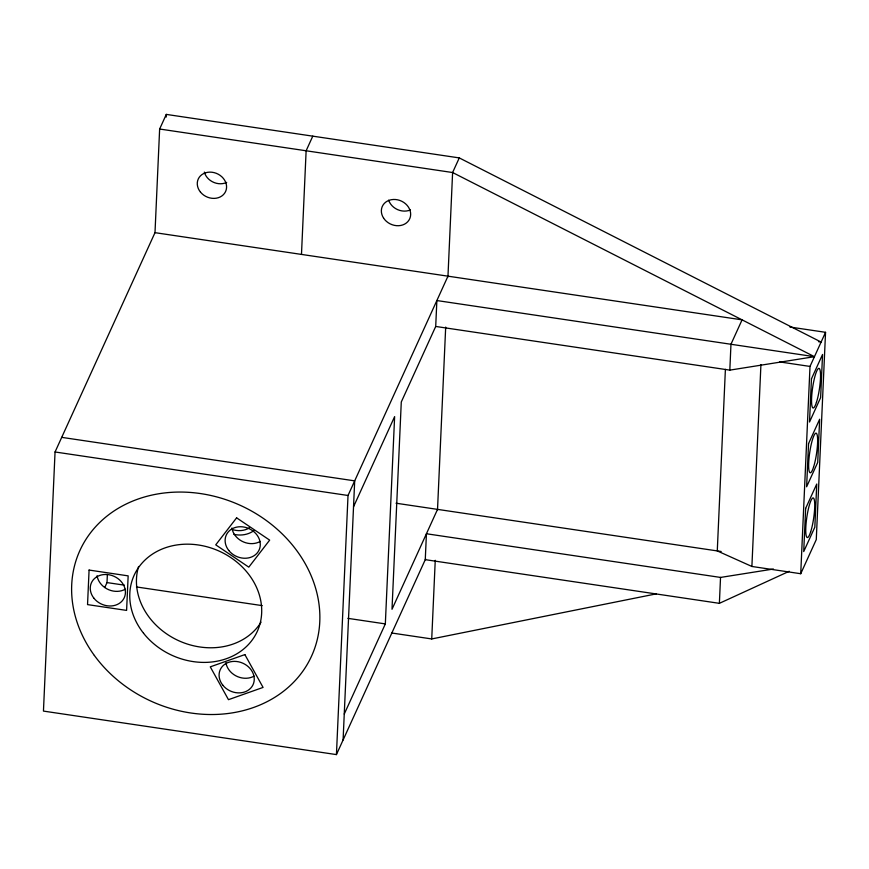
<?xml version="1.0" encoding="UTF-8"?>
<svg xmlns="http://www.w3.org/2000/svg" width="869" height="869" viewBox="0 0 869 869"><rect width="100%" height="100%" fill="white"/><g stroke="black" fill="none" stroke-linecap="round" stroke-linejoin="round"><path stroke-width="1.3" d="M154.921 232.827L55.051 451.978L43.45 711.092L336.433 754.596L425.636 558.865M104.758 587.52L107.006 582.578L107.376 574.442M159.635 129.025L154.997 232.664L742.083 319.846L730.97 344.222L729.819 370.129L435.706 326.451L436.868 300.544L814.449 356.681L452.608 172.529L159.635 129.025L166.294 114.404L459.277 157.908L821.107 342.06L818.468 341.669M166.175 117.087L166.294 114.404M301.478 254.421L306.127 150.772L312.786 136.151M336.433 754.596L348.024 495.482L447.969 276.179M343.092 739.975L354.693 480.861L61.71 437.357M344.254 714.068L385.336 623.909L394.624 416.609L353.531 506.779M391.778 633.012L431.73 638.943L435.25 560.299M437.498 510.136L445.688 327.092M447.937 276.929L452.608 172.529L459.277 157.908M725.398 369.325L717.273 550.924L751.891 566.469L800.729 573.725L816.273 539.606L825.55 332.316L789.921 327.026M720.531 577.429L426.429 533.751L425.267 559.658L719.38 603.336L720.531 577.429L773.432 569.021M751.891 566.469L760.929 364.6M800.729 573.725L810.006 366.425L825.55 332.316M435.575 326.755L401.282 401.989L392.006 609.288L437.531 509.386M719.38 603.336L789.237 571.281M431.73 638.943L656.323 593.853M729.819 370.129L814.449 356.681M779.645 361.917L810.006 366.425M55.051 451.978L348.024 495.482M396.047 503.216L721.183 551.5M107.006 582.578L124.408 585.163M136.444 586.944L262.232 605.628M347.872 618.348L385.336 623.909M249.49 527.798A20.041 16.945 24.5 0 1 231.469 529.232M253.824 530.655A25.06 21.182 24.5 0 1 233.891 534.359M226.69 182.414A15.034 12.709 24.5 0 1 204.334 172.073M410.429 209.918A15.034 12.709 24.5 0 1 388.649 200.174M254.106 676.104A18.043 15.251 24.5 0 1 225.907 662.645M260.124 541.463A18.043 15.251 24.5 0 1 231.925 528.004M261.048 622.182A67.652 57.18 24.5 0 1 178.742 640.725A67.652 57.18 24.5 0 1 138.605 566.49M125.277 589.204A18.043 15.251 24.5 0 1 97.078 575.745M89.083 570.064L87.541 604.607L126.602 610.407L128.156 575.865L89.083 570.064M805.65 508.387L803.716 551.576L814.829 527.211L816.751 484.022L805.65 508.387M808.55 443.614L806.617 486.792L817.718 462.427L819.652 419.238L808.55 443.614M811.45 378.83L809.517 422.019L820.618 397.644L822.552 354.465L811.45 378.83M236.607 517.837L215.74 544.852L248.795 567.153L269.662 540.127L236.607 517.837M244.873 654.596L210.276 666.849L228.471 699.675L263.068 687.422L244.873 654.596M810.636 531.958A20.041 3.454 -81.6 0 0 813.927 498.687A20.041 3.454 -81.6 0 0 806.15 522.747A20.041 3.454 -81.6 0 0 810.636 531.958M813.536 467.185A20.041 3.454 -81.6 0 0 816.827 433.913A20.041 3.454 -81.6 0 0 809.05 457.963A20.041 3.454 -81.6 0 0 813.536 467.185M816.436 402.401A20.041 3.454 -81.6 0 0 819.728 369.129A20.041 3.454 -81.6 0 0 811.95 393.179A20.041 3.454 -81.6 0 0 816.436 402.401M200.457 192.082A15.034 12.709 24.5 0 0 225.571 191.571A15.034 12.709 24.5 0 0 209.744 172.127A15.034 12.709 24.5 0 0 200.457 192.082M383.566 218.076A15.034 12.709 24.5 0 0 408.941 220.194A15.034 12.709 24.5 0 0 395.514 199.512A15.034 12.709 24.5 0 0 383.566 218.076M222.757 685.13A18.043 15.251 24.5 0 0 252.955 684.902A18.043 15.251 24.5 0 0 234.304 661.374A18.043 15.251 24.5 0 0 222.757 685.13M228.786 550.49A18.043 15.251 24.5 0 0 258.984 550.262A18.043 15.251 24.5 0 0 240.333 526.733A18.043 15.251 24.5 0 0 228.786 550.49M143.559 633.262A67.652 57.18 24.5 0 0 256.789 632.426A67.652 57.18 24.5 0 0 186.868 544.168A67.652 57.18 24.5 0 0 143.559 633.262M94.352 655.454A127.287 107.593 24.5 0 0 308.452 662.287A127.287 107.593 24.5 0 0 184.424 492.126A127.287 107.593 24.5 0 0 94.352 655.454M93.928 598.23A18.043 15.251 24.5 0 0 124.126 598.002A18.043 15.251 24.5 0 0 105.475 574.474A18.043 15.251 24.5 0 0 93.928 598.23"/></g></svg>
